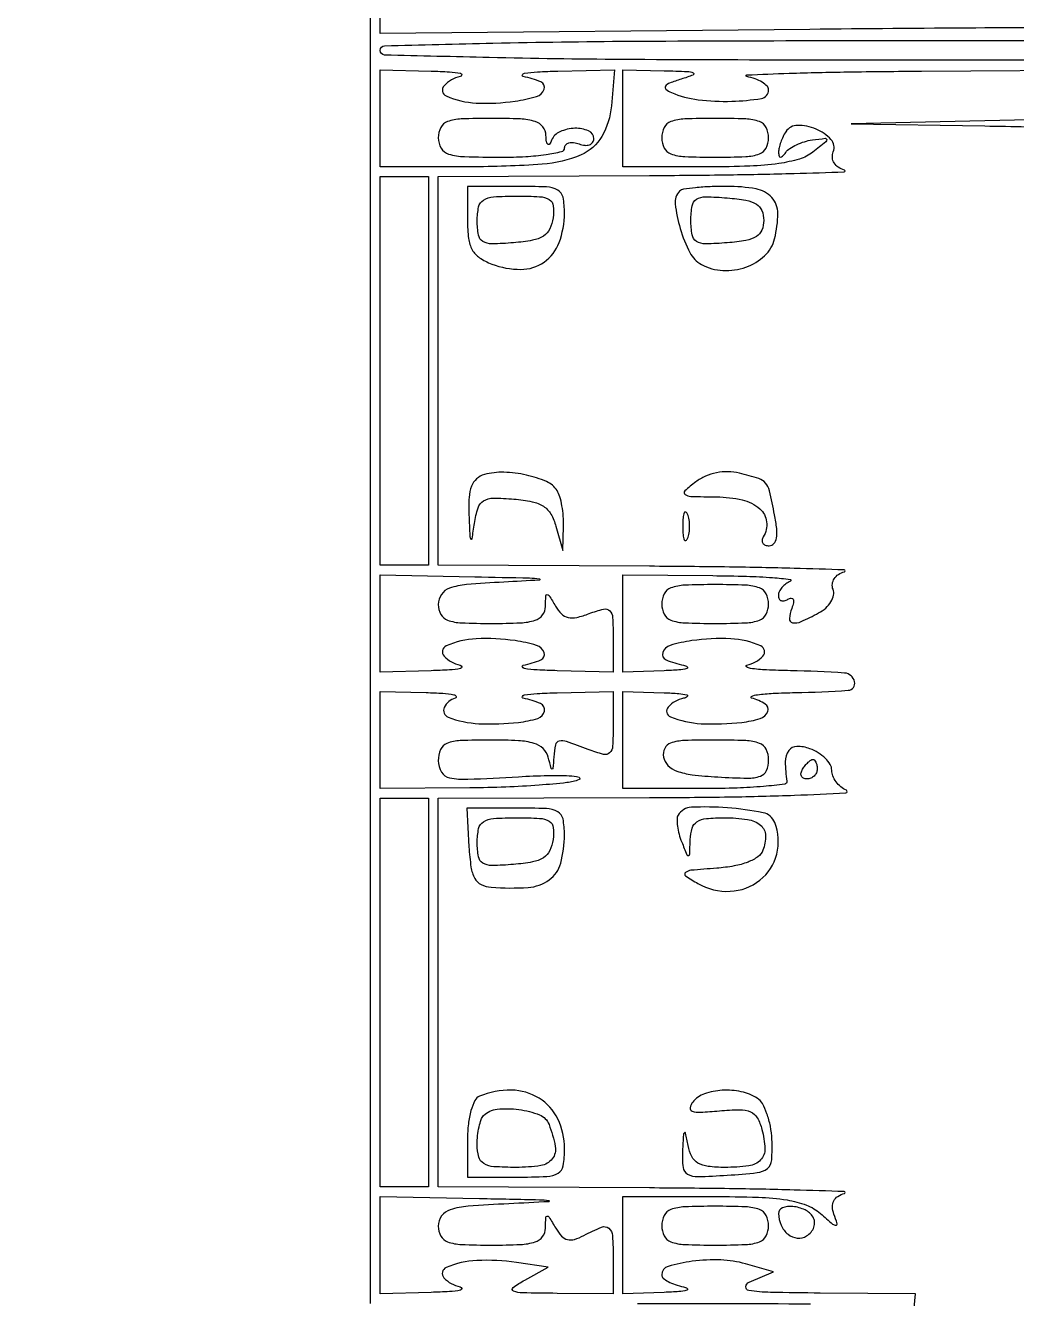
# Model space of a CAD drawing. Extents: x 23 to 255, y 40 to 184.
# Drawn here: x 23.39 to 32.02, y 134.98 to 146.07 of the extents above; entities that cross this region are included whole.
import ezdxf

# ---------------------------------------------------------------- set-up
doc = ezdxf.new("R2010")
doc.units = 0
doc.header["$MEASUREMENT"] = 0

msp = doc.modelspace()

# ---------------------------------------------------------------- linework, layer by layer
for points in [[(207.919475, 175.632891, 0.000007), (191.762556, 175.634099, 0.00002)], [(173.0434, 175.634494, 0.000013), (151.49745, 175.633531)], [(33.787125, 167.570241, -0.04187), (34.096236, 167.526438, -0.349897), (34.1784, 167.4234, -0.370579), (34.086904, 167.316904, -0.026953), (33.6708, 167.27627, -0.010272), (32.839278, 167.257218, -0.000591), (30.2868, 167.2542), (26.3952, 167.2542), (26.3952, 162.1782), (26.3952, 157.1022), (28.7217, 157.1022, -0.001058), (30.22887, 157.099012, -0.017094), (30.736238, 157.079512, -0.059599), (30.975173, 157.033149, -0.325872), (31.0482, 156.933, -0.325872), (30.975173, 156.832851, -0.059599), (30.736238, 156.786488, -0.017094), (30.22887, 156.766988, -0.001058), (28.7217, 156.7638), (26.3952, 156.7638), (26.3952, 145.8504), (26.3952, 134.937)], [(32.910722, 146.049794, 0.001284), (31.668994, 146.044935, 0.000816), (30.22335, 146.033206), (26.4798, 145.996722), (26.4798, 147.700161)], [(31.11701, 134.74665), (31.14352, 135.0216), (30.31331, 135.026962, -0.003586), (29.879431, 135.032877, -0.032832), (29.691573, 135.049156, -0.392337), (29.665747, 135.081691, -0.280476), (29.6946, 135.12179), (29.9061, 135.211256), (29.662322, 135.281287, 0.061332), (29.447441, 135.315355, 0.041155), (29.198733, 135.303522, 0.039121), (28.987721, 135.258986, 0.332663), (28.9332, 135.186109, 0.215515), (28.946187, 135.157379, 0.054662), (28.989115, 135.127215, 0.045762), (29.050662, 135.10033, 0.032535), (29.12355, 135.081305, -0.123027), (29.155327, 135.066535, -0.607695), (29.152367, 135.052027, -0.051558), (29.08279, 135.039768, -0.009838), (28.95435, 135.033121), (28.5948, 135.0216), (28.5948, 135.4446), (28.5948, 135.8676), (29.370689, 135.8676, -0.007931), (29.775375, 135.86118, -0.030932), (30.024456, 135.837806, -0.051483), (30.192452, 135.793423, -0.089762), (30.315634, 135.71955, 0.004229), (30.421467, 135.628438, 0.16577), (30.449889, 135.61729, 0.516967), (30.460446, 135.630843, 0.014145), (30.432734, 135.71425, -0.074524), (30.419817, 135.777878, -0.130785), (30.430866, 135.830082, -0.133248), (30.466171, 135.869247, -0.078797), (30.524139, 135.894786, 0.862679), (30.522428, 135.910198, 0.002149), (30.084873, 135.924356, 0.003712), (29.523455, 135.935936, 0.001967), (28.82745, 135.942386), (26.9874, 135.9522), (26.9874, 137.6442), (26.9874, 139.3362), (28.82745, 139.342146, 0.002955), (29.524524, 139.348519, 0.005492), (30.089708, 139.363237, 0.002931), (30.536177, 139.382395, 0.787132), (30.5406, 139.405596, -0.069615), (30.492078, 139.43632, -0.059855), (30.450977, 139.480638, -0.062393), (30.423116, 139.531209, -0.095018), (30.4137, 139.580309, 0.136026), (30.399834, 139.630335, 0.06304), (30.357785, 139.683772, 0.055621), (30.296159, 139.732301, 0.050447), (30.22335, 139.767933, 0.090336), (30.109803, 139.787907, 0.242014), (30.039133, 139.75103, 0.157035), (30.008925, 139.654548, 0.037142), (30.022982, 139.48425, -0.42486), (30.003836, 139.458903, -0.007787), (29.818821, 139.439438, -0.014031), (29.588938, 139.425356, -0.008281), (29.3139, 139.4208), (28.5948, 139.4208), (28.5948, 139.8438), (28.5948, 140.2668), (28.95435, 140.255279, -0.009838), (29.08279, 140.248632, -0.051558), (29.152367, 140.236373, -0.607695), (29.155327, 140.221865, -0.123027), (29.12355, 140.207095, 0.165042), (28.989141, 140.130599, 0.515982), (29.008514, 140.04652, 0.085516), (29.277339, 139.986117, 0.041265), (29.63115, 139.997469, 0.04701), (29.789883, 140.031055, 0.225467), (29.855989, 140.092145, 0.363308), (29.834742, 140.157204, 0.075785), (29.71575, 140.208483, -0.705511), (29.71442, 140.223851, -0.075543), (29.76651, 140.23869, -0.019816), (29.9028, 140.250591, -0.007228), (30.09645, 140.256986, 0.012461), (30.557027, 140.277024, 0.458882), (30.612911, 140.351775, 0.332786), (30.525484, 140.426893, 0.011783), (30.05415, 140.447521, -0.00645), (29.846471, 140.454392, -0.019984), (29.706761, 140.466427, -0.126734), (29.670155, 140.480965, -0.655586), (29.67345, 140.495705, 0.162342), (29.814227, 140.574849, 0.510329), (29.795637, 140.663375, 0.093478), (29.533478, 140.725766, 0.048277), (29.195642, 140.709114, 0.034655), (29.007491, 140.668025, 0.24491), (28.942104, 140.605295, 0.392842), (28.97051, 140.542173, 0.052301), (29.12355, 140.495705, -0.123027), (29.155327, 140.480935, -0.607695), (29.152367, 140.466427, -0.051558), (29.08279, 140.454168, -0.009838), (28.95435, 140.447521), (28.5948, 140.436), (28.5948, 140.859), (28.5948, 141.282), (29.37735, 141.275321, -0.005223), (29.670483, 141.269757, -0.010841), (29.898962, 141.258069, -0.012752), (30.051928, 141.242986, -0.773813), (30.05415, 141.225971, 0.061896), (30.013714, 141.203503, 0.05974), (29.979464, 141.171588, 0.064692), (29.956221, 141.135494, 0.111184), (29.9484, 141.100757, 0.119997), (29.955045, 141.073467, 0.187044), (29.972967, 141.057644, 0.152563), (30.000047, 141.056271, 0.075506), (30.032031, 141.069901, -0.1144), (30.060574, 141.079543, -0.32948), (30.077473, 141.069445, -0.155351), (30.08011, 141.039343, -0.036408), (30.06528, 140.990294, 0.070778), (30.044869, 140.901153, 0.389057), (30.072477, 140.865456, 0.149666), (30.146129, 140.874839, 0.016891), (30.298923, 140.950088, 0.060616), (30.360708, 140.993499, 0.072282), (30.406151, 141.048233, 0.084922), (30.428943, 141.105433, 0.145039), (30.424951, 141.156288, -0.122883), (30.419213, 141.203137, -0.113687), (30.435801, 141.248712, -0.102261), (30.47267, 141.286034, -0.082682), (30.524139, 141.309186, 0.862679), (30.522428, 141.324598, 0.002149), (30.084873, 141.338756, 0.003712), (29.523455, 141.350336, 0.001967), (28.82745, 141.356786), (26.9874, 141.3666), (26.9874, 143.0586), (26.9874, 144.7506), (28.82745, 144.760414, 0.001967), (29.523455, 144.766864, 0.003712), (30.084873, 144.778444, 0.002149), (30.522428, 144.792602, 0.862679), (30.524139, 144.808014, -0.081029), (30.470883, 144.831759, -0.110918), (30.434505, 144.86937, -0.12083), (30.419604, 144.916322, -0.108732), (30.427231, 144.966855, 0.285567), (30.406757, 145.073359, 0.106604), (30.276718, 145.164662, 0.100687), (30.115354, 145.19721, 0.252748), (30.013145, 145.141799, 0.034792), (29.989348, 145.099188, 0.026699), (29.969249, 145.049784, 0.02732), (29.955396, 145.001314, 0.055995), (29.950991, 144.9621, 0.054102), (29.954535, 144.929446, 0.352219), (29.96653, 144.9198, 0.210031), (29.985059, 144.927943, 0.027276), (30.013145, 144.9621, -0.087762), (30.048917, 144.996242, -0.037535), (30.106745, 145.028739, -0.035653), (30.175166, 145.054937, -0.039182), (30.2445, 145.070156, -0.00579), (30.357693, 145.084514, -0.434134), (30.370343, 145.07376, -0.239076), (30.361224, 145.053464, -0.003136), (30.24948, 144.964406, -0.094981), (30.13226, 144.903791, -0.036696), (29.952707, 144.864678, -0.025851), (29.699691, 144.841988, -0.009437), (29.34003, 144.8352), (28.5948, 144.8352), (28.5948, 145.2582), (28.5948, 145.6812), (28.95435, 145.672767, -0.00365), (29.156901, 145.666537, -0.105337), (29.207056, 145.65384, -0.654772), (29.206199, 145.635421, -0.01719), (29.1024, 145.599812, 0.01598), (29.001675, 145.56553, 0.147712), (28.965505, 145.537844, 0.400505), (28.969222, 145.511024, 0.069106), (29.0178, 145.48235, 0.067844), (29.250203, 145.42059, 0.038106), (29.5425, 145.406522, 0.034333), (29.800665, 145.431571, 0.366569), (29.8638, 145.506116, 0.197067), (29.850345, 145.538929, 0.061974), (29.807885, 145.572479, 0.051079), (29.746317, 145.601678, 0.037644), (29.67345, 145.621495, -0.888278), (29.674531, 145.636472, -0.00362), (30.042253, 145.650773, -0.004148), (30.551903, 145.662667, -0.002078), (31.19625, 145.669679), (32.9094, 145.6812)], [(32.9094, 145.262975), (31.74615, 145.236844), (30.5829, 145.210713), (31.74615, 145.192157, -0.002576), (32.471684, 145.176843, -0.033455)], [(28.7217, 134.937, -0.001058), (30.22887, 134.933812, -0.017094)]]:
    msp.add_lwpolyline(points, format="xyb")
for points in [[(34.1784, 141.4512, -0.00074), (34.174603, 138.884584, -0.006334), (34.156651, 137.73585, -0.005743), (34.128996, 137.041022, -0.399276), (34.0515, 136.9674, -0.398878), (33.974117, 137.040813, -0.005951), (33.94636, 137.72175, -0.006455), (33.9284, 138.849169, -0.000755), (33.9246, 141.3666), (33.9246, 145.7658), (30.2022, 145.7658, -0.001542), (28.583393, 145.770791, -0.004139), (27.43155, 145.787431, -0.000939), (26.519262, 145.809879, -0.406479), (26.4798, 145.8504, -0.406765), (26.519354, 145.890976, -0.000881), (27.463275, 145.913385, -0.004005), (28.654083, 145.930014, -0.001488), (30.3291, 145.935), (34.1784, 145.935)], [(27.17775, 145.621495, 0.162342), (27.036973, 145.542351, 0.510329), (27.055563, 145.453825, 0.093478), (27.317722, 145.391434, 0.048277), (27.655558, 145.408086, 0.034655), (27.843709, 145.449175, 0.24491), (27.909096, 145.511905, 0.392842), (27.88069, 145.575027, 0.052301), (27.72765, 145.621495, -0.468762), (27.719538, 145.63621, -0.265835), (27.73761, 145.650773, -0.026332), (27.851229, 145.662859, -0.007473), (28.028857, 145.669679), (28.520414, 145.6812), (28.494157, 145.365895, -0.110422), (28.411227, 145.100661, -0.161859), (28.230032, 144.939523, -0.084887), (27.892425, 144.85813, -0.016404), (27.26235, 144.836447), (26.4798, 144.8352), (26.4798, 145.2582), (26.4798, 145.6812), (26.92395, 145.669679, -0.008221), (27.08377, 145.662903, -0.032211), (27.181716, 145.650773, -0.404989), (27.191971, 145.636211, -0.31606)], [(26.9874, 145.089, 0.134481), (27.012104, 144.998813, 0.186514), (27.077288, 144.947458, 0.067313), (27.21552, 144.924571, 0.007414), (27.5373, 144.9198, 0.014001), (27.748116, 144.925704, 0.022986), (27.925667, 144.943871, 0.019254), (28.061493, 144.969491, 0.349764), (28.0872, 145.001745, -0.184534), (28.097562, 145.028866, -0.147206), (28.124477, 145.045314, -0.100118), (28.165509, 145.047642, -0.055937), (28.2141, 145.034994, 0.06502), (28.262652, 145.023289, 0.112257), (28.303723, 145.028112, 0.151946), (28.330742, 145.048315, 0.158089), (28.341, 145.079949, 0.298577), (28.296004, 145.148583, 0.111244), (28.177286, 145.171245, 0.094473), (28.045962, 145.141693, 0.196871), (27.974029, 145.06785, -0.051902), (27.956187, 145.034176, -0.449116), (27.941291, 145.032143, -0.185333), (27.929604, 145.053758, -0.021021), (27.924679, 145.11015, 0.157255), (27.896988, 145.184383, 0.150584), (27.830696, 145.230017, 0.06499), (27.701942, 145.25267, 0.011091), (27.4527, 145.2582, 0.009792), (27.187044, 145.252997, 0.077556), (27.066713, 145.229359, 0.189837), (27.008828, 145.178181, 0.118451)], [(28.9332, 145.089, 0.118451), (28.954628, 144.999819, 0.189837), (29.012513, 144.948641, 0.077556), (29.132844, 144.925003, 0.009792), (29.3985, 144.9198, 0.009792), (29.664156, 144.925003, 0.077556), (29.784488, 144.948641, 0.189837), (29.842372, 144.999819, 0.118451), (29.8638, 145.089, 0.118451), (29.842372, 145.178181, 0.189837), (29.784488, 145.229359, 0.077556), (29.664156, 145.252997, 0.009792), (29.3985, 145.2582, 0.009792), (29.132844, 145.252997, 0.077556), (29.012513, 145.229359, 0.189837), (28.954628, 145.178181, 0.118451)], [(27.2412, 144.367806, 0.030507), (27.250729, 144.211779, 0.096873), (27.282983, 144.112841, 0.118074), (27.345873, 144.044424, 0.057333), (27.451965, 143.989479, 0.090015), (27.7054, 143.942373, 0.154992), (27.908388, 144.005901, 0.15297), (28.039257, 144.175795, 0.087021), (28.085905, 144.43335, 0.048804), (28.073276, 144.570288, 0.222875), (28.027531, 144.633282, 0.116655), (27.928988, 144.660754, 0.009905), (27.6642, 144.666), (27.2412, 144.666)], [(29.088781, 144.624181, 0.228712), (29.050001, 144.513037, 0.044116), (29.093998, 144.298371, 0.04525), (29.177889, 144.088806, 0.15323), (29.279811, 143.984806, 0.110451), (29.466169, 143.932951, 0.098168), (29.665565, 143.961932, 0.104441), (29.829189, 144.06184, 0.143113), (29.91596, 144.209867, 0.059598), (29.944175, 144.431095, 0.189039), (29.89175, 144.56793, 0.165622), (29.753956, 144.643744, 0.04371), (29.499855, 144.666, 0.01053), (29.355357, 144.662957, 0.014817), (29.226785, 144.653716, 0.010976), (29.121644, 144.640683, 0.161409)], [(27.987334, 144.39105, -0.078602), (27.957733, 144.294661, -0.139488), (27.902611, 144.233318, -0.09543), (27.807332, 144.196221, -0.024614), (27.64305, 144.174443, -0.015936), (27.454925, 144.164896, -0.140733), (27.375363, 144.186128, -0.216483), (27.336721, 144.24213, -0.04443), (27.3258, 144.364793, -0.05176), (27.338422, 144.48639, -0.203325), (27.380567, 144.546943, -0.125554), (27.468047, 144.575137, -0.015495), (27.670084, 144.5814, -0.013777), (27.869871, 144.575894, -0.121927), (27.953539, 144.550217, -0.232738), (27.988663, 144.495785, -0.064285)], [(29.8215, 144.3699, -0.098171), (29.804697, 144.285147, -0.158097), (29.757412, 144.229576, -0.095417), (29.666586, 144.195191, -0.022274), (29.50425, 144.174443, -0.015897), (29.314974, 144.164823, -0.14377), (29.235909, 144.186415, -0.216152), (29.197606, 144.243267, -0.041803), (29.187, 144.3699, -0.041803), (29.197606, 144.496533, -0.216152), (29.235909, 144.553385, -0.14377), (29.314974, 144.574977, -0.015897), (29.50425, 144.565357, -0.022274), (29.666586, 144.544609, -0.095417), (29.757412, 144.510224, -0.158097), (29.804697, 144.454653, -0.098171)], [(27.38925, 142.155885, 0.115076), (27.320576, 142.118825, 0.120329), (27.276734, 142.055734, 0.077504), (27.255215, 141.956275, 0.024782), (27.253876, 141.804547, 0.001663), (27.261975, 141.620822, 0.134243), (27.270762, 141.59379, 0.682735), (27.280922, 141.595939, 0.003746), (27.302253, 141.730895, -0.038774), (27.33319, 141.864969, -0.180589), (27.381122, 141.926524, -0.139663), (27.465452, 141.950256, -0.020182), (27.645786, 141.942395, -0.029263), (27.804852, 141.919584, -0.093831), (27.90354, 141.879242, -0.119145), (27.967398, 141.811847, -0.063098), (28.011976, 141.705), (28.070334, 141.4935), (28.077472, 141.705, 0.027665), (28.075567, 141.79324, 0.025278), (28.064006, 141.883466, 0.026135), (28.045368, 141.962975, 0.07113), (28.021607, 142.015543, 0.149905), (27.928969, 142.09463, 0.047702), (27.75446, 142.151249, 0.047059), (27.557851, 142.175823, 0.074139)], [(29.2293, 142.092163, 0.021283), (29.13409, 142.01356, 0.478245), (29.135776, 141.982425, 0.150715), (29.1866, 141.965281, 0.004622), (29.410599, 141.961491, -0.055338), (29.633722, 141.934985, -0.120739), (29.786399, 141.8576, -0.189994), (29.846362, 141.744049, -0.16752), (29.816782, 141.612766, 0.108576), (29.806502, 141.583452, 0.182094), (29.812612, 141.558409, 0.161514), (29.834688, 141.54159, 0.082877), (29.869382, 141.5358, 0.22137), (29.909092, 141.554287, 0.13287), (29.931438, 141.602352, 0.069331), (29.934118, 141.684672, 0.02288), (29.915794, 141.804581, 0.007806), (29.870221, 142.015285, 0.118615), (29.836973, 142.081599, 0.14389), (29.778716, 142.12011, 0.013198), (29.609827, 142.167196, 0.056114), (29.510691, 142.180499, 0.054044), (29.409773, 142.171727, 0.054462), (29.313812, 142.141674, 0.058884)], [(29.115758, 141.705, 0.017491), (29.118397, 141.629584, 0.078554), (29.128293, 141.586692, 0.447206), (29.142585, 141.581536, 0.174857), (29.158429, 141.59925, 0.057986), (29.171655, 141.647473, 0.037979), (29.176031, 141.705, 0.037979), (29.171655, 141.762527, 0.057986), (29.158429, 141.81075, 0.174857), (29.142585, 141.828464, 0.447206), (29.128293, 141.823308, 0.078554), (29.118397, 141.780416, 0.017491)], [(27.55845, 141.219265, 0.007839), (27.233332, 141.1973, 0.061532), (27.085386, 141.166378, 0.162821), (27.014404, 141.11222, 0.15017), (26.9874, 141.024335, 0.124914), (27.009335, 140.937903, 0.185148), (27.068072, 140.887665, 0.075554), (27.189517, 140.864234, 0.009943), (27.4527, 140.859, 0.01088), (27.702951, 140.864446, 0.065831), (27.830498, 140.886996, 0.156094), (27.894999, 140.932671, 0.158196), (27.920573, 141.00705, -0.007396), (27.923569, 141.100185, -0.390425), (27.93527, 141.111745, -0.270792), (27.952605, 141.102411, -0.005042), (28.007673, 141.010094, 0.066245), (28.060105, 140.942545, 0.140601), (28.117733, 140.911133, 0.112229), (28.192297, 140.911419, 0.034005), (28.3012, 140.944551, -0.028531), (28.427155, 140.98438, -0.268088), (28.479731, 140.969567, -0.181936), (28.50546, 140.910753, -0.01311), (28.5102, 140.730006), (28.5102, 140.436), (28.02375, 140.447521, -0.007548), (27.848046, 140.454337, -0.026868), (27.73611, 140.466427, -0.279243), (27.719026, 140.480991, -0.452816), (27.72765, 140.495705, 0.052301), (27.88069, 140.542173, 0.392842), (27.909096, 140.605295, 0.24491), (27.843709, 140.668025, 0.034655), (27.655558, 140.709114, 0.048277), (27.317722, 140.725766, 0.093478), (27.055563, 140.663375, 0.510329), (27.036973, 140.574849, 0.162342), (27.17775, 140.495705, -0.31606), (27.191971, 140.480989, -0.404989), (27.181716, 140.466427, -0.032211), (27.08377, 140.454297, -0.008221), (26.92395, 140.447521), (26.4798, 140.436), (26.4798, 140.859), (26.4798, 141.282), (27.30465, 141.26543, -0.000669), (27.781638, 141.25521, -0.039312), (27.868062, 141.246421, -0.886559), (27.867474, 141.236602, -0.002131)], [(28.9332, 141.0282, 0.118451), (28.954628, 140.939019, 0.189837), (29.012513, 140.887841, 0.077556), (29.132844, 140.864203, 0.009792), (29.3985, 140.859, 0.009792), (29.664156, 140.864203, 0.077556), (29.784488, 140.887841, 0.189837), (29.842372, 140.939019, 0.118451), (29.8638, 141.0282, 0.118451), (29.842372, 141.117381, 0.189837), (29.784488, 141.168559, 0.077556), (29.664156, 141.192197, 0.009792), (29.3985, 141.1974, 0.009792), (29.132844, 141.192197, 0.077556), (29.012513, 141.168559, 0.189837), (28.954628, 141.117381, 0.118451)], [(27.13545, 140.208483, 0.225242), (27.038532, 140.127065, 0.432671), (27.07301, 140.042636, 0.07957), (27.341192, 139.986148, 0.040861), (27.68535, 139.997469, 0.045069), (27.853587, 140.032386, 0.275942), (27.910784, 140.095329, 0.353155), (27.876711, 140.1608, 0.055483), (27.72765, 140.207095, -0.452816), (27.719026, 140.221809, -0.279243), (27.73611, 140.236373, -0.026868), (27.848046, 140.248463, -0.007548), (28.02375, 140.255279), (28.5102, 140.2668), (28.5102, 139.972794, -0.012912), (28.505478, 139.789956, -0.18885), (28.479374, 139.732271, -0.264587), (28.426018, 139.718349, -0.025313), (28.293193, 139.761294, 0.007476), (28.103756, 139.830094, 0.137924), (28.040614, 139.833843, 0.293586), (28.007582, 139.800776, 0.036902), (27.992786, 139.69575, -0.002113), (27.985781, 139.596435, -0.392517), (27.978847, 139.59, -0.339035), (27.970696, 139.596245, -0.001923), (27.944283, 139.69575, 0.142739), (27.900671, 139.768642, 0.11525), (27.821106, 139.814047, 0.059277), (27.684572, 139.837578, 0.013064), (27.446497, 139.8438, 0.009638), (27.17857, 139.838635, 0.084006), (27.062473, 139.814354, 0.201111), (27.007215, 139.760696, 0.101131), (26.9874, 139.66373, 0.135587), (27.014709, 139.564874, 0.211591), (27.085728, 139.514738, 0.05967), (27.243986, 139.502294, 0.004275), (27.684864, 139.524036, -0.007441), (27.941773, 139.535075, -0.019058), (28.127889, 139.533205, -0.055999), (28.212562, 139.519537, -0.720536), (28.213614, 139.498552, -0.066347), (28.106845, 139.472461, -0.007957), (27.864586, 139.450292, -0.009364), (27.574347, 139.433843, -0.007572), (27.26235, 139.426746), (26.4798, 139.4208), (26.4798, 139.8438), (26.4798, 140.2668), (26.88165, 140.256986, -0.009495), (27.027114, 140.250668, -0.031619), (27.121967, 140.23869, -0.227697), (27.142168, 140.223757, -0.483558)], [(28.948939, 139.69575, 0.149402), (28.987218, 139.62302, 0.109659), (29.064352, 139.573442, 0.059101), (29.197429, 139.541614, 0.014771), (29.420442, 139.522129, 0.009337), (29.680508, 139.511997, 0.085848), (29.791757, 139.528925, 0.213718), (29.844735, 139.57763, 0.101928), (29.8638, 139.670179, 0.112626), (29.842708, 139.762626, 0.194748), (29.785213, 139.814862, 0.078956), (29.664826, 139.838669, 0.009413), (29.392297, 139.8438, 0.00915), (29.130118, 139.839002, 0.071543), (29.010324, 139.817272, 0.204662), (28.958554, 139.771311, 0.158528)], [(30.2868, 139.59, -0.105053), (30.279942, 139.55772, -0.099167), (30.260482, 139.530251, -0.09642), (30.231407, 139.51184, -0.093332), (30.197207, 139.5054, -0.108972), (30.167179, 139.512023, -0.182303), (30.149291, 139.530251, -0.161196), (30.146659, 139.557674, -0.082592), (30.1599, 139.59, -0.029505), (30.182657, 139.622383, -0.035638), (30.207786, 139.649749, -0.038439), (30.231665, 139.669055, -0.151918), (30.249493, 139.6746, -0.210953), (30.263759, 139.668301, -0.081139), (30.275841, 139.649749, -0.061769), (30.284064, 139.622389, -0.042167)], [(27.254313, 138.9132, 0.020305), (27.271924, 138.736859, 0.091081), (27.304599, 138.638851, 0.153139), (27.360331, 138.585517, 0.095925), (27.44809, 138.561396, 0.035858), (27.768929, 138.559701, 0.139875), (27.953821, 138.626009, 0.174325), (28.052854, 138.769739, 0.063226), (28.085905, 139.01895, 0.049088), (28.07319, 139.155973, 0.223474), (28.02722, 139.218975, 0.11595), (27.928113, 139.246388, 0.009746), (27.660773, 139.2516), (27.234346, 139.2516)], [(27.987334, 138.97665, -0.078602), (27.957733, 138.880261, -0.139488), (27.902611, 138.818918, -0.09543), (27.807332, 138.781821, -0.024614), (27.64305, 138.760043, -0.015936), (27.454925, 138.750496, -0.140733), (27.375363, 138.771728, -0.216483), (27.336721, 138.82773, -0.04443), (27.3258, 138.950393, -0.05176), (27.338422, 139.07199, -0.203325), (27.380567, 139.132543, -0.125554), (27.468047, 139.160737, -0.015495), (27.670084, 139.167, -0.013777), (27.869871, 139.161494, -0.121927), (27.953539, 139.135817, -0.232738), (27.988663, 139.081385, -0.064285)], [(29.075679, 139.18815, 0.130202), (29.065993, 139.152531, 0.035157), (29.06975, 139.093636, 0.033107), (29.08369, 139.024931, 0.029036), (29.10704, 138.9555, 0.003574), (29.152552, 138.844662, 0.379934), (29.166153, 138.838129, 0.322729), (29.176343, 138.85104, 0.003131), (29.181054, 138.97665, -0.066733), (29.197461, 139.075489, -0.177622), (29.24005, 139.131588, -0.119684), (29.321648, 139.159687, -0.023356), (29.478107, 139.167, -0.036593), (29.680116, 139.152196, -0.139606), (29.794135, 139.100768, -0.214272), (29.836682, 139.012122, -0.098249), (29.814453, 138.883041, -0.148842), (29.770627, 138.826796, -0.06107), (29.684438, 138.780672, -0.047348), (29.563436, 138.746563, -0.026862), (29.412328, 138.727357, 0.004152), (29.187193, 138.709077, 0.149832), (29.139479, 138.689644, 0.503197), (29.140795, 138.660946, 0.018339), (29.248714, 138.593903, 0.141582), (29.528698, 138.526002, 0.158059), (29.788153, 138.622743, 0.164874), (29.934376, 138.84909, 0.154504), (29.917879, 139.124511, 0.258177), (29.815118, 139.210902, 0.029591), (29.504512, 139.252959, 0.029625), (29.191034, 139.258034, 0.256216)], [(27.34695, 136.742171, 0.184347), (27.305586, 136.703781, 0.045662), (27.271824, 136.615903, 0.039986), (27.248826, 136.49984, 0.028929), (27.2412, 136.36815), (27.2412, 136.0368), (27.6642, 136.0368, 0.009781), (27.93325, 136.042064, 0.1233), (28.02994, 136.070338, 0.222501), (28.074865, 136.135573, 0.041325), (28.0872, 136.284557, 0.112618), (28.0282, 136.543181, 0.143097), (27.865125, 136.724365, 0.136603), (27.623652, 136.794367, 0.098861)], [(29.203156, 136.690767, 0.130367), (29.180408, 136.641613, 0.371992), (29.198256, 136.611708, 0.093255), (29.270836, 136.601888, 0.010897), (29.434703, 136.613919, -0.019949), (29.612417, 136.623736, -0.106655), (29.707088, 136.604819, -0.162727), (29.764936, 136.552805, -0.065103), (29.805525, 136.45287, -0.053085), (29.831026, 136.283806, -0.206309), (29.794233, 136.18702, -0.168255), (29.691761, 136.135325, -0.033472), (29.483991, 136.1214, -0.028515), (29.33637, 136.129826, -0.10539), (29.248367, 136.159384, -0.142602), (29.194735, 136.216556, -0.070086), (29.162105, 136.31175, 0.004298), (29.140286, 136.420014, 0.591167), (29.130086, 136.423119, 0.187371), (29.121309, 136.403885, 0.002279), (29.113921, 136.264815, 0.039313), (29.118229, 136.121604, 0.246195), (29.157753, 136.062756, 0.131688), (29.246467, 136.041545, 0.009226), (29.50425, 136.053315, 0.011045), (29.764034, 136.075755, 0.143301), (29.852794, 136.112544, 0.210413), (29.890952, 136.186119, 0.027895), (29.892367, 136.365623, 0.034979), (29.878762, 136.48056, 0.038187), (29.849426, 136.589051, 0.041397), (29.809959, 136.676679, 0.125639), (29.765467, 136.723878, 0.089545), (29.625722, 136.780721, 0.066731), (29.459396, 136.793127, 0.070223), (29.305486, 136.762083, 0.135528)], [(27.951249, 136.495181, -0.044796), (28.005587, 136.303965, -0.213728), (27.979913, 136.196147, -0.194597), (27.879804, 136.137289, -0.036797), (27.6642, 136.1214, -0.016443), (27.471991, 136.127723, -0.116094), (27.383207, 136.154888, -0.198342), (27.339746, 136.211925, -0.06497), (27.3258, 136.3188, -0.026022), (27.329951, 136.398505, -0.028659), (27.342368, 136.474781, -0.029781), (27.360418, 136.537979, -0.11238), (27.3822, 136.5726, -0.172189), (27.499316, 136.628362, -0.059708), (27.689185, 136.625334, -0.060248), (27.868819, 136.578398, -0.210131)], [(27.60075, 135.804784, 0.006955), (27.247611, 135.783047, 0.058059), (27.090667, 135.75264, 0.161025), (27.015973, 135.698559, 0.157487), (26.9874, 135.610094, 0.124641), (27.009314, 135.52355, 0.185348), (27.068015, 135.473272, 0.075637), (27.189413, 135.449833, 0.009937), (27.4527, 135.4446, 0.01088), (27.702951, 135.450046, 0.065831), (27.830498, 135.472596, 0.156094), (27.894999, 135.518271, 0.158196), (27.920573, 135.59265, -0.007158), (27.923564, 135.687001, -0.402624), (27.935215, 135.698059, -0.260419), (27.952517, 135.688249, -0.004533), (28.009689, 135.592091, 0.053859), (28.060164, 135.523581, 0.144867), (28.111531, 135.492756, 0.13896), (28.172832, 135.49419, 0.047999), (28.255355, 135.528641, -0.024344), (28.40827, 135.601139, -0.278228), (28.471546, 135.59166, -0.208477), (28.504205, 135.527098, -0.014313), (28.5102, 135.3177), (28.5102, 135.0216), (28.02375, 135.024598, -0.003259), (27.719435, 135.028457, -0.092134), (27.642471, 135.044295, -0.585828), (27.638654, 135.074864, -0.032288), (27.740219, 135.140051), (27.943138, 135.252506), (27.668127, 135.29287, 0.047206), (27.323356, 135.310601, 0.09134), (27.055142, 135.249177, 0.514586), (27.03605, 135.160899, 0.162153), (27.17775, 135.081305, -0.31606), (27.191971, 135.066589, -0.404989), (27.181716, 135.052027, -0.032211), (27.08377, 135.039897, -0.008221), (26.92395, 135.033121), (26.4798, 135.0216), (26.4798, 135.4446), (26.4798, 135.8676), (27.34695, 135.85079, -0.000521), (27.867382, 135.84016, -0.039485), (27.950608, 135.831776, -0.889783), (27.950024, 135.822485, -0.001535)], [(28.9332, 135.6138, 0.118451), (28.954628, 135.524619, 0.189837), (29.012513, 135.473441, 0.077556), (29.132844, 135.449803, 0.009792), (29.3985, 135.4446, 0.009792), (29.664156, 135.449803, 0.077556), (29.784488, 135.473441, 0.189837), (29.842372, 135.524619, 0.118451), (29.8638, 135.6138, 0.118451), (29.842372, 135.702981, 0.189837), (29.784488, 135.754159, 0.077556), (29.664156, 135.777797, 0.009792), (29.3985, 135.783, 0.009792), (29.132844, 135.777797, 0.077556), (29.012513, 135.754159, 0.189837), (28.954628, 135.702981, 0.118451)], [(29.949695, 135.71955, 0.099927), (29.972581, 135.617019, 0.120009), (30.032838, 135.539004, 0.143159), (30.11354, 135.505845, 0.16627), (30.194121, 135.524207, 0.080822), (30.233408, 135.558309, 0.091688), (30.257809, 135.601752, 0.100723), (30.26372, 135.64763, 0.120819), (30.250346, 135.688941, 0.143738), (30.181466, 135.750794, 0.086395), (30.074886, 135.78073, 0.11303), (29.983872, 135.769419, 0.321005)]]:
    msp.add_lwpolyline(points, format="xyb", close=True)
for points in [[(26.9028, 143.0586), (26.9028, 141.3666), (26.6913, 141.3666), (26.4798, 141.3666), (26.4798, 143.0586), (26.4798, 144.7506), (26.6913, 144.7506), (26.9028, 144.7506)], [(26.9028, 137.6442), (26.9028, 135.9522), (26.6913, 135.9522), (26.4798, 135.9522), (26.4798, 137.6442), (26.4798, 139.3362), (26.6913, 139.3362), (26.9028, 139.3362)]]:
    msp.add_lwpolyline(points, close=True)

doc.saveas('drawing.dxf')
